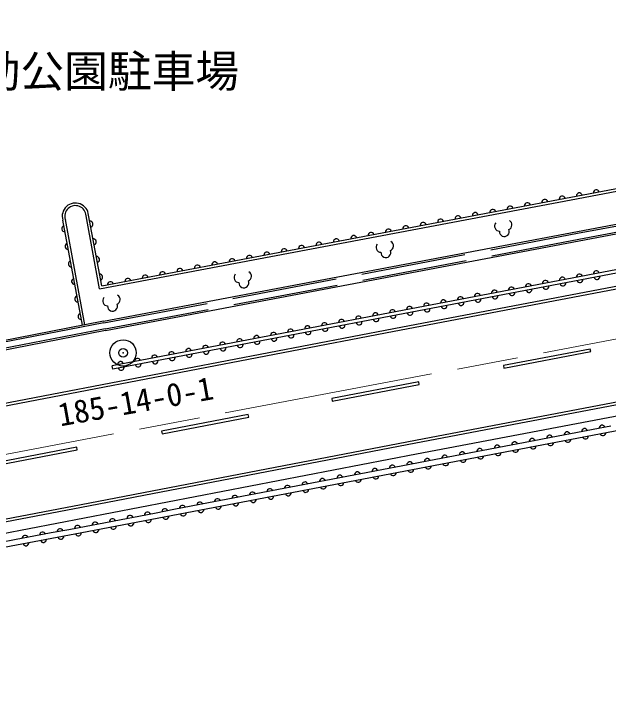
# Model space of a CAD drawing. Units: millimetres, scale not verified. Extents: x 40000 to 680000, y 20000 to 380000.
# Drawn here: x 320038 to 354003, y 237909 to 277458 of the extents above; entities that cross this region are included whole.
import ezdxf
from ezdxf.enums import TextEntityAlignment as Align

# ---------------------------------------------------------------- set-up
doc = ezdxf.new("R2010")
doc.units = ezdxf.units.MM
doc.header["$LTSCALE"] = 1000
doc.header["$PDMODE"] = 32
doc.header["$PDSIZE"] = 500
doc.linetypes.add('CHAIN', pattern=[18.5, 12, -1.5, 3.5, -1.5])
doc.linetypes.add('DASHED', pattern=[7.5, 6, -1.5])
for name, color, linetype, lineweight in [('M-BGD', 7, 'Continuous', 25), ('M-BGD-EXST', 7, 'Continuous', 25), ('M-BMK', 2, 'CHAIN', 13), ('M-BMK-SRVR', 3, 'Continuous', 25), ('M-STR-STRC', 7, 'Continuous', 25)]:
    doc.layers.add(name, color=color, linetype=linetype, lineweight=lineweight)
doc.layers.add('M-BMK-HTXT', color=7, linetype='Continuous')
doc.styles.add('ＭＳ ゴシック', font='')
doc.styles.get('ＭＳ ゴシック').set_extended_font_data('MS Gothic')

msp = doc.modelspace()

# ---------------------------------------------------------------- linework, layer by layer
at = {"layer": 'M-BGD'}
for p, q in [((324941, 261740), (324163, 265924)), ((325061, 261916), (324310, 265952)), ((323954, 259665), (322836, 265677)), ((324102, 259693), (322983, 265705)), ((325690, 257154), (325653, 257351)), ((352153, 253519), (351155, 253329)), ((353152, 253709), (352153, 253519)), ((354150, 253900), (353152, 253709)), ((350156, 253139), (349157, 252949)), ((351155, 253329), (350156, 253139)), ((348159, 252758), (347160, 252568)), ((349157, 252949), (348159, 252758)), ((346161, 252378), (345163, 252188)), ((347160, 252568), (346161, 252378)), ((344164, 251998), (343166, 251808)), ((345163, 252188), (344164, 251998)), ((342166, 251617), (341167, 251426)), ((343166, 251808), (342166, 251617)), ((340167, 251235), (339168, 251044)), ((341167, 251426), (340167, 251235)), ((338168, 250853), (337169, 250662)), ((339168, 251044), (338168, 250853)), ((336169, 250471), (335170, 250280)), ((337169, 250662), (336169, 250471)), ((334170, 250089), (333171, 249898)), ((335170, 250280), (334170, 250089)), ((332171, 249707), (331172, 249516)), ((333171, 249898), (332171, 249707)), ((330172, 249325), (329173, 249134)), ((331172, 249516), (330172, 249325)), ((328173, 248943), (327174, 248752)), ((329173, 249134), (328173, 248943)), ((325175, 248370), (324175, 248179)), ((326174, 248561), (325175, 248370)), ((327174, 248752), (326174, 248561)), ((323176, 247991), (322176, 247802)), ((324175, 248179), (323176, 247991)), ((321177, 247613), (320177, 247424)), ((322176, 247802), (321177, 247613)), ((320177, 247424), (319178, 247235))]:
    msp.add_line(p, q, dxfattribs=at)
for points in [[(324941, 261740), (351898, 266840), (374371, 271095)], [(325061, 261916), (351870, 266987), (374196, 271215)], [(325167, 259900), (352242, 265022), (382563, 270763)], [(437415, 270257), (423195, 267554), (404227, 263939), (381029, 259504), (362044, 255902), (343055, 252299), (324073, 248655), (305083, 244985)], [(325269, 259360), (352344, 264482), (382664, 270223)], [(247145, 237909), (251998, 238027), (256880, 238218), (261745, 238503), (266605, 238868), (271483, 239267), (276358, 239787), (281204, 240349), (286038, 240996), (290852, 241683), (295692, 242471), (305241, 244298), (324231, 247885), (343222, 251513), (362196, 255126), (381163, 258749), (404358, 263169), (423350, 266774), (437559, 269513)], [(375123, 266781), (352842, 262539), (325653, 257351)], [(375160, 266584), (352879, 262343), (325690, 257154)], [(325164, 259900), (317276, 258368), (304990, 256068), (297113, 254557), (288485, 253061), (279823, 251839), (272354, 251027)], [(325269, 259360), (317379, 257827), (305093, 255528), (297211, 254016), (288570, 252517), (279891, 251293), (272181, 250455)]]:
    msp.add_lwpolyline(points, dxfattribs=at)
at = {"layer": 'M-BGD', "linetype": 'DASHED'}
for points in [[(325185, 259802), (352260, 264924), (382581, 270665)], [(325250, 259458), (352325, 264580), (382646, 270321)], [(325250, 259458), (317361, 257926), (305074, 255626), (297193, 254115), (288555, 252616), (279879, 251393), (272213, 250559)], [(325184, 259802), (317295, 258269), (305009, 255970), (297131, 254459), (288500, 252962), (279836, 251740), (272322, 250923)]]:
    msp.add_lwpolyline(points, dxfattribs=at)
at = {"layer": 'M-BGD'}
for centre, radius, start, end in [((353329, 267248), 165, 16.0583, 185.3858), ((351377, 266874), 170, 17.333, 184.0907), ((352358, 267064), 165, 16.0583, 185.3858), ((323558, 265897), 755, 4.1864, 196.8928), ((349391, 266498), 170, 17.3329, 184.0925), ((350384, 266686), 170, 17.3337, 184.0917), ((323558, 265896), 606, 2.7112, 198.3682), ((347405, 266123), 170, 17.3329, 184.0908), ((348398, 266311), 170, 17.3337, 184.0917), ((345420, 265747), 170, 17.3329, 184.0908), ((346412, 265935), 170, 17.3338, 184.0899), ((324382, 265443), 172, 288.0432, 93.0359), ((343434, 265371), 170, 17.3329, 184.0908), ((344427, 265559), 170, 17.3338, 184.0899), ((322950, 265180), 171, 107.6548, 273.4257), ((341448, 264996), 170, 17.3337, 184.0917), ((342441, 265184), 170, 17.333, 184.0907), ((324570, 264434), 172, 288.0432, 93.0359), ((338469, 264432), 170, 17.3329, 184.0908), ((339462, 264620), 170, 17.3338, 184.0899), ((340455, 264808), 170, 17.3329, 184.0925), ((323136, 264178), 171, 107.6548, 273.4257), ((336483, 264057), 170, 17.3329, 184.0908), ((337476, 264244), 170, 17.3338, 184.0899), ((334498, 263681), 170, 17.3329, 184.0908), ((335491, 263869), 170, 17.3338, 184.0899), ((324758, 263425), 172, 288.044, 93.035), ((332512, 263305), 170, 17.3337, 184.0917), ((333505, 263493), 170, 17.3337, 184.0917), ((323323, 263176), 171, 107.6538, 273.425), ((330526, 262930), 170, 17.3338, 184.0899), ((331519, 263117), 170, 17.3329, 184.0925), ((328540, 262554), 170, 17.3338, 184.0899), ((329533, 262742), 170, 17.333, 184.0907), ((353329, 262616), 165, 16.0077, 185.5487), ((323509, 262174), 171, 107.6538, 273.425), ((324945, 262416), 172, 288.0432, 93.0359), ((326554, 262178), 170, 17.3338, 184.0899), ((327547, 262366), 170, 17.3329, 184.0908), ((350417, 262061), 166, 16.1726, 185.4343), ((351388, 262246), 166, 16.1708, 185.4343), ((352359, 262431), 166, 16.1726, 185.4343), ((352391, 262265), 166, 196.1717, 5.4351), ((353361, 262450), 165, 196.0096, 5.5468), ((325561, 261990), 170, 17.3329, 184.0908), ((348475, 261690), 166, 16.1708, 185.4344), ((349446, 261875), 166, 16.1726, 185.4343), ((350449, 261895), 166, 196.1726, 5.4343), ((351420, 262080), 166, 196.1717, 5.4351), ((346533, 261319), 166, 16.1726, 185.4343), ((347504, 261505), 166, 16.1726, 185.4343), ((348507, 261524), 166, 196.1726, 5.4343), ((349478, 261709), 166, 196.1726, 5.4343), ((323696, 261172), 171, 107.6538, 273.425), ((344591, 260949), 166, 16.1717, 185.4351), ((345562, 261134), 166, 16.1708, 185.4344), ((346565, 261153), 166, 196.1726, 5.4343), ((347536, 261339), 166, 196.1717, 5.4351), ((342649, 260578), 166, 16.1699, 185.4352), ((343620, 260764), 166, 16.1726, 185.4343), ((344623, 260783), 166, 196.1726, 5.4343), ((345594, 260968), 166, 196.1726, 5.4343), ((323882, 260170), 171, 107.6538, 273.425), ((340707, 260208), 166, 16.1726, 185.4343), ((341678, 260393), 166, 16.1726, 185.4343), ((341709, 260227), 166, 196.1726, 5.4343), ((342680, 260412), 166, 196.1726, 5.4343), ((343652, 260598), 166, 196.1717, 5.4351), ((338765, 259837), 166, 16.1726, 185.4343), ((339736, 260022), 166, 16.1708, 185.4344), ((339767, 259856), 166, 196.1717, 5.4351), ((340738, 260042), 166, 196.1726, 5.4343), ((335852, 259281), 166, 16.1726, 185.4343), ((336823, 259467), 166, 16.1708, 185.4344), ((337794, 259652), 166, 16.1726, 185.4343), ((337825, 259486), 166, 196.1726, 5.4343), ((338796, 259671), 166, 196.1707, 5.4344), ((333910, 258911), 166, 16.1699, 185.4352), ((334881, 259096), 166, 16.1726, 185.4343), ((335883, 259115), 166, 196.1708, 5.4344), ((336854, 259300), 166, 196.1726, 5.4343), ((331968, 258540), 166, 16.1717, 185.4351), ((332939, 258725), 166, 16.1726, 185.4343), ((333941, 258745), 166, 196.1726, 5.4343), ((334912, 258930), 166, 196.1717, 5.4351), ((330025, 258169), 166, 16.1726, 185.4343), ((330997, 258355), 166, 16.1708, 185.4344), ((331999, 258374), 166, 196.1726, 5.4343), ((332970, 258559), 166, 196.1707, 5.4344), ((328083, 257799), 166, 16.1708, 185.4343), ((329054, 257984), 166, 16.1726, 185.4343), ((330057, 258003), 166, 196.1707, 5.4344), ((331028, 258189), 166, 196.1717, 5.4351), ((326141, 257428), 166, 16.1726, 185.4343), ((327112, 257614), 166, 16.1726, 185.4343), ((328115, 257633), 166, 196.1726, 5.4343), ((329086, 257818), 166, 196.1726, 5.4343), ((326173, 257262), 166, 196.1726, 5.4343), ((327144, 257448), 166, 196.1699, 5.4352), ((353655, 253784), 171, 17.7428, 183.8238), ((351658, 253404), 171, 17.7447, 183.8219), ((352656, 253594), 171, 17.7447, 183.8219), ((353703, 253530), 171, 197.7447, 3.8219), ((349661, 253023), 171, 17.7447, 183.8219), ((350659, 253214), 171, 17.7455, 183.821), ((351706, 253150), 171, 197.7447, 3.8219), ((352705, 253340), 171, 197.7436, 3.8229), ((347663, 252643), 171, 17.7455, 183.821), ((348662, 252833), 171, 17.7447, 183.8219), ((349709, 252769), 171, 197.7447, 3.8219), ((350708, 252960), 171, 197.7429, 3.822), ((345666, 252263), 171, 17.7447, 183.8219), ((346665, 252453), 171, 17.7447, 183.8219), ((347712, 252389), 171, 197.7455, 3.821), ((348710, 252579), 171, 197.7429, 3.822), ((343669, 251882), 171, 17.7455, 183.821), ((344667, 252072), 171, 17.7447, 183.8219), ((345715, 252009), 171, 197.7447, 3.8219), ((346713, 252199), 171, 197.7429, 3.822), ((341670, 251501), 171, 17.8348, 183.7979), ((342670, 251692), 171, 17.834, 183.7988), ((343717, 251628), 171, 197.7447, 3.8219), ((344716, 251818), 171, 197.7447, 3.8219), ((339671, 251119), 171, 17.834, 183.7988), ((340671, 251310), 171, 17.834, 183.7988), ((341719, 251247), 171, 197.8348, 3.7979), ((342718, 251438), 171, 197.833, 3.798), ((337672, 250737), 171, 17.834, 183.7988), ((338672, 250928), 171, 17.834, 183.7988), ((339720, 250865), 171, 197.8348, 3.7979), ((340719, 251056), 171, 197.8348, 3.7979), ((335673, 250355), 171, 17.834, 183.7988), ((336673, 250546), 171, 17.8348, 183.7979), ((337721, 250483), 171, 197.8348, 3.7979), ((338720, 250674), 171, 197.8348, 3.7979), ((332675, 249782), 171, 17.834, 183.7988), ((333674, 249973), 171, 17.834, 183.7988), ((334674, 250164), 171, 17.834, 183.7988), ((335722, 250101), 171, 197.8348, 3.7979), ((336721, 250292), 171, 197.8348, 3.7979), ((330676, 249400), 171, 17.834, 183.7988), ((331675, 249591), 171, 17.8348, 183.7979), ((333723, 249719), 171, 197.8348, 3.7979), ((334722, 249910), 171, 197.8349, 3.7961), ((328677, 249018), 171, 17.834, 183.7988), ((329676, 249209), 171, 17.834, 183.7988), ((331723, 249337), 171, 197.833, 3.798), ((332723, 249528), 171, 197.8348, 3.7979), ((326678, 248636), 171, 17.834, 183.7988), ((327677, 248827), 171, 17.834, 183.7988), ((328725, 248764), 171, 197.8348, 3.7979), ((329724, 248955), 171, 197.8348, 3.7979), ((330724, 249146), 171, 197.8348, 3.7979), ((324679, 248254), 171, 17.834, 183.7988), ((325678, 248445), 171, 17.834, 183.7988), ((326726, 248383), 171, 197.8349, 3.7961), ((327725, 248573), 171, 197.8348, 3.7979), ((322680, 247876), 171, 17.6907, 183.701), ((323679, 248064), 171, 17.6907, 183.701), ((324727, 248001), 171, 197.8348, 3.7979), ((325726, 248192), 171, 197.8348, 3.7979), ((320681, 247498), 171, 17.6897, 183.7036), ((321680, 247687), 171, 17.6906, 183.7028), ((322728, 247622), 171, 197.6907, 3.701), ((323727, 247811), 171, 197.6897, 3.7036), ((320729, 247244), 171, 197.6907, 3.701), ((321728, 247433), 171, 197.6898, 3.7018)]:
    msp.add_arc(centre, radius, start, end, dxfattribs=at)
at = {"layer": 'M-BGD-EXST'}
for centre, radius, start, end in [((347800, 265328), 288, 140.6729, 267.5441), ((348218, 265402), 288, 292.6019, 59.4701), ((348070, 265022), 283, 176.3867, 23.7578), ((341027, 264125), 288, 140.6729, 267.5441), ((341445, 264199), 288, 292.6019, 59.4701), ((341297, 263819), 283, 176.3867, 23.7578), ((333330, 262470), 288, 292.6004, 59.4716), ((332911, 262396), 288, 140.6729, 267.5441), ((333181, 262090), 283, 176.3867, 23.7578), ((325406, 261063), 288, 140.6729, 267.5441), ((325824, 261137), 288, 292.6004, 59.4716), ((325676, 260757), 283, 176.3867, 23.7578)]:
    msp.add_arc(centre, radius, start, end, dxfattribs=at)
at = {"layer": 'M-BMK'}
msp.add_line((295766, 247805), (355304, 259038), dxfattribs=at)
at = {"layer": 'M-BMK-SRVR'}
msp.add_circle((326282, 258090), 750, dxfattribs=at)
msp.add_point((326282, 258090), dxfattribs=at)
at = {"layer": 'M-STR-STRC'}
for p, q in [((352976, 258307), (348015, 257364)), ((343183, 256436), (338202, 255487)), ((333439, 254574), (328485, 253620)), ((323637, 252708), (318651, 251739))]:
    msp.add_line(p, q, dxfattribs=at)
for points in [[(436105, 277311), (422241, 274666), (402968, 271011), (380129, 266618), (360778, 262931), (341782, 259319), (322734, 255661), (303777, 252027), (298412, 251043), (294166, 250317), (289632, 249587), (284605, 248858), (279862, 248243), (275505, 247722), (274544, 247633), (273923, 247658), (273145, 247941), (272137, 248639), (271179, 249485), (270317, 250330)], [(436077, 277458), (422213, 274813), (402940, 271159), (380100, 266765), (360750, 263078), (341753, 259466), (322705, 255808), (303750, 252175), (298386, 251191), (294142, 250465), (289609, 249735), (284584, 249006), (279843, 248392), (275489, 247871), (274540, 247783), (273952, 247806), (273214, 248075), (272230, 248757), (271282, 249595), (270426, 250434)], [(304925, 245806), (323879, 249433), (342987, 253103), (361894, 256707), (380961, 260363), (404141, 264800), (423189, 268412)], [(304953, 245658), (323907, 249285), (343015, 252956), (361922, 256560), (380989, 260216), (404169, 264653), (423217, 268265)], [(348015, 257364), (348043, 257216), (353004, 258160), (352976, 258307)], [(338202, 255487), (338231, 255339), (343211, 256288), (343183, 256436)], [(328485, 253620), (328514, 253473), (333468, 254427), (333439, 254574)], [(318651, 251739), (318680, 251592), (323665, 252561), (323637, 252708)]]:
    msp.add_lwpolyline(points, dxfattribs=at)

# ---------------------------------------------------------------- texts
at = {"layer": 'M-BMK-HTXT', "style": 'ＭＳ ゴシック'}
msp.add_text('向島運動公園駐車場', height=1833, dxfattribs=at).set_placement((321664, 274182), align=Align.MIDDLE_CENTER)
at = {"layer": 'M-BMK-SRVR', "style": 'ＭＳ ゴシック'}
msp.add_text('185-14-0-1', height=1320, rotation=10.072, dxfattribs=at).set_placement((327179, 254284), align=Align.BOTTOM_CENTER)

doc.saveas('drawing.dxf')
